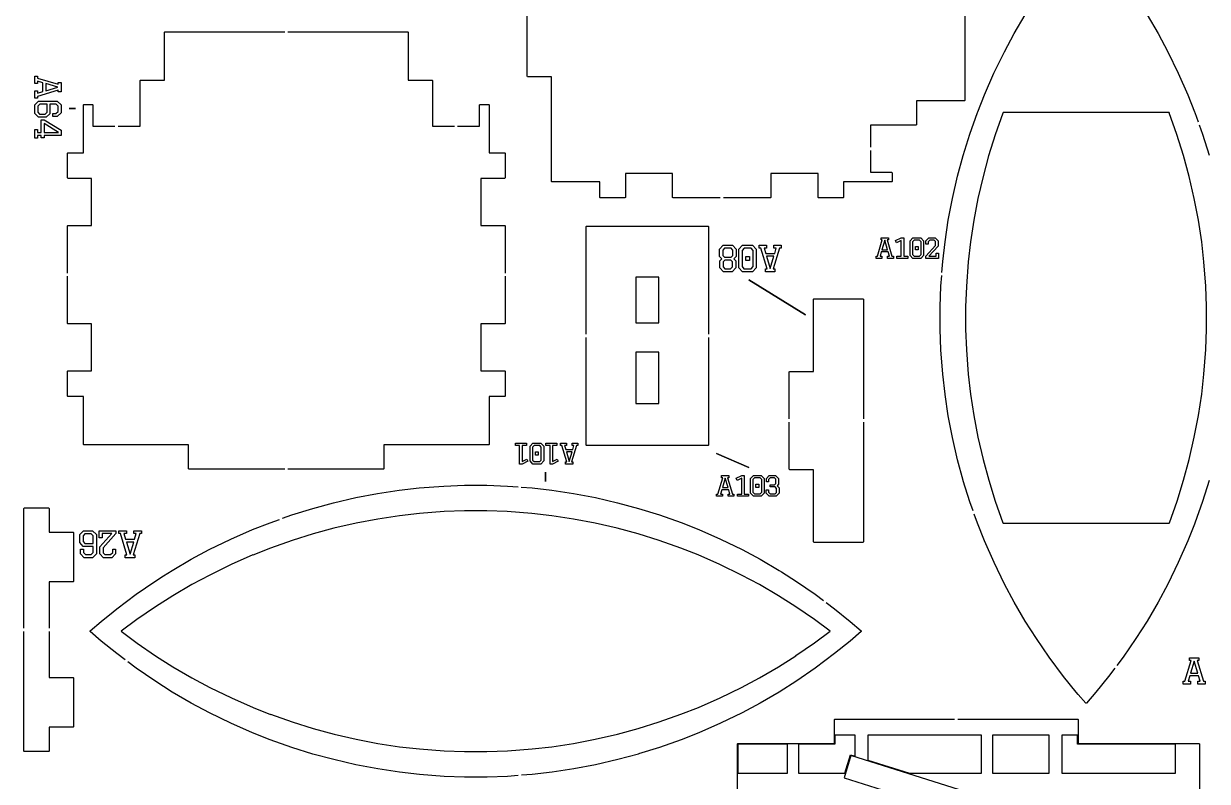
# Model space of a CAD drawing. Header units: metres. Extents: x 0 to 292, y 2 to 599.
# Drawn here: x 1 to 147.4, y 162.6 to 256.4 of the extents above; entities that cross this region are included whole.
import ezdxf

# ---------------------------------------------------------------- set-up
doc = ezdxf.new("R2010")
doc.units = ezdxf.units.M

msp = doc.modelspace()

# ---------------------------------------------------------------- linework, layer by layer
at = {"color": 0}
for p, q in [((63.28, 249.91), (63.28, 261.74)), ((117.44, 261.74), (117.44, 246.91)), ((123.53, 255.19), (124.91, 257.54)), ((139.97, 257.54), (141.35, 255.19)), ((18.41, 255.38), (18.46, 255.43)), ((18.41, 249.43), (18.41, 255.38)), ((18.46, 255.43), (33.29, 255.43)), ((33.69, 255.43), (48.52, 255.43)), ((48.52, 255.43), (48.57, 255.38)), ((48.57, 255.38), (48.57, 249.43)), ((122.34, 252.94), (123.53, 255.19)), ((141.35, 255.19), (142.54, 252.95)), ((121.04, 250.28), (122.34, 252.94)), ((142.54, 252.95), (143.83, 250.29)), ((15.41, 249.38), (15.46, 249.43)), ((15.41, 243.75), (15.41, 249.38)), ((15.46, 249.43), (18.41, 249.43)), ((48.57, 249.43), (51.52, 249.43)), ((51.52, 249.43), (51.57, 249.38)), ((51.57, 249.38), (51.57, 243.75)), ((63.33, 249.86), (63.28, 249.91)), ((66.28, 249.86), (63.33, 249.86)), ((66.28, 236.9), (66.28, 249.86)), ((119.85, 247.6), (121.04, 250.28)), ((143.83, 250.29), (145.02, 247.6)), ((119.03, 245.52), (119.85, 247.6)), ((145.02, 247.6), (145.84, 245.52)), ((8.4, 246.38), (8.45, 246.43)), ((8.4, 240.43), (8.4, 246.38)), ((8.45, 246.43), (9.52, 246.43)), ((9.52, 246.43), (9.57, 246.38)), ((9.57, 246.38), (9.57, 243.75)), ((57.41, 246.38), (57.46, 246.43)), ((57.41, 243.75), (57.41, 246.38)), ((57.46, 246.43), (58.53, 246.43)), ((58.53, 246.43), (58.58, 246.38)), ((58.58, 246.38), (58.58, 240.43)), ((117.39, 246.86), (111.44, 246.86)), ((111.44, 246.86), (111.44, 243.91)), ((117.44, 246.91), (117.39, 246.86)), ((118.04, 242.73), (118.99, 245.42)), ((118.99, 245.42), (119.03, 245.52)), ((122.14, 245.36), (121.19, 242.68)), ((122.16, 245.41), (122.14, 245.36)), ((142.72, 245.41), (122.16, 245.41)), ((142.74, 245.37), (142.72, 245.41)), ((143.68, 242.69), (142.73, 245.37)), ((142.73, 245.37), (142.74, 245.37)), ((145.84, 245.52), (145.88, 245.42)), ((145.88, 245.42), (146.29, 244.27)), ((9.57, 243.75), (12.29, 243.75)), ((12.69, 243.75), (15.41, 243.75)), ((51.57, 243.75), (54.29, 243.75)), ((54.69, 243.75), (57.41, 243.75)), ((111.39, 243.86), (105.76, 243.86)), ((105.76, 243.86), (105.76, 241.14)), ((111.44, 243.91), (111.39, 243.86)), ((146.42, 243.89), (146.83, 242.74)), ((117.23, 240.12), (118.04, 242.73)), ((121.19, 242.68), (120.38, 240.08)), ((144.49, 240.09), (143.68, 242.69)), ((146.83, 242.74), (147.64, 240.14)), ((6.41, 240.38), (6.46, 240.43)), ((6.41, 237.32), (6.41, 240.38)), ((6.46, 240.43), (8.4, 240.43)), ((58.58, 240.43), (60.52, 240.43)), ((60.52, 240.43), (60.57, 240.38)), ((60.57, 240.38), (60.57, 237.32)), ((105.76, 240.74), (105.76, 238.02)), ((116.54, 237.55), (117.23, 240.12)), ((120.38, 240.08), (119.69, 237.52)), ((145.18, 237.52), (144.49, 240.09)), ((6.46, 237.27), (6.41, 237.32)), ((9.41, 237.27), (6.46, 237.27)), ((9.41, 231.43), (9.41, 237.27)), ((60.52, 237.27), (57.57, 237.27)), ((57.57, 237.27), (57.57, 231.43)), ((60.57, 237.32), (60.52, 237.27)), ((81.28, 237.86), (75.44, 237.86)), ((75.44, 237.86), (75.44, 234.91)), ((81.28, 234.91), (81.28, 237.86)), ((99.28, 237.86), (93.44, 237.86)), ((93.44, 237.86), (93.44, 234.91)), ((99.28, 234.91), (99.28, 237.86)), ((105.76, 238.02), (108.39, 238.02)), ((108.39, 238.02), (108.44, 237.97)), ((108.44, 237.97), (108.44, 236.9)), ((115.9, 234.8), (116.54, 237.55)), ((119.7, 237.52), (119.06, 234.77)), ((119.69, 237.52), (119.7, 237.52)), ((145.82, 234.78), (145.18, 237.52)), ((66.33, 236.85), (66.28, 236.9)), ((72.28, 236.85), (66.33, 236.85)), ((72.28, 234.91), (72.28, 236.85)), ((108.39, 236.85), (102.44, 236.85)), ((102.44, 236.85), (102.44, 234.91)), ((108.44, 236.9), (108.39, 236.85)), ((72.33, 234.86), (72.28, 234.91)), ((75.39, 234.86), (72.33, 234.86)), ((75.44, 234.91), (75.39, 234.86)), ((81.33, 234.86), (81.28, 234.91)), ((87.16, 234.86), (81.33, 234.86)), ((93.39, 234.86), (87.56, 234.86)), ((93.44, 234.91), (93.39, 234.86)), ((99.33, 234.86), (99.28, 234.91)), ((102.39, 234.86), (99.33, 234.86)), ((102.44, 234.91), (102.39, 234.86)), ((115.39, 232.11), (115.9, 234.8)), ((119.06, 234.77), (118.55, 232.08)), ((146.33, 232.09), (145.82, 234.78)), ((6.41, 231.38), (6.46, 231.43)), ((6.41, 225.55), (6.41, 231.38)), ((6.46, 231.43), (9.41, 231.43)), ((57.57, 231.43), (60.52, 231.43)), ((60.52, 231.43), (60.57, 231.38)), ((60.57, 231.38), (60.57, 225.55)), ((114.98, 229.43), (115.39, 232.11)), ((118.55, 232.08), (118.14, 229.41)), ((146.74, 229.42), (146.33, 232.09)), ((70.57, 231.3), (70.62, 231.35)), ((70.57, 217.97), (70.57, 231.3)), ((70.62, 231.35), (85.68, 231.35)), ((85.68, 231.35), (85.73, 231.3)), ((85.73, 231.3), (85.73, 217.97)), ((114.7, 226.96), (114.98, 229.43)), ((118.14, 229.41), (117.86, 226.94)), ((147.02, 226.95), (146.74, 229.42)), ((114.6, 225.63), (114.7, 226.96)), ((117.86, 226.94), (117.63, 223.9)), ((147.25, 223.92), (147.02, 226.95)), ((6.41, 219.32), (6.41, 225.15)), ((60.57, 225.15), (60.57, 219.32)), ((76.73, 225.05), (76.73, 219.38)), ((79.57, 225.05), (76.73, 225.05)), ((79.57, 219.38), (79.57, 225.05)), ((114.47, 223.91), (114.57, 225.24)), ((114.37, 221.38), (114.47, 223.91)), ((117.63, 223.9), (117.53, 221.37)), ((147.35, 221.39), (147.25, 223.92)), ((98.72, 222.31), (98.77, 222.36)), ((98.72, 213.36), (98.72, 222.31)), ((98.77, 222.36), (104.83, 222.36)), ((104.83, 222.36), (104.88, 222.31)), ((104.88, 222.31), (104.88, 207.48)), ((114.37, 218.59), (114.37, 221.38)), ((117.53, 221.37), (117.53, 218.59)), ((147.35, 218.61), (147.35, 221.39)), ((6.46, 219.27), (6.41, 219.32)), ((9.41, 219.27), (6.46, 219.27)), ((9.41, 213.43), (9.41, 219.27)), ((60.52, 219.27), (57.57, 219.27)), ((57.57, 219.27), (57.57, 213.43)), ((60.57, 219.32), (60.52, 219.27)), ((76.73, 219.38), (79.57, 219.38)), ((114.47, 216.06), (114.37, 218.59)), ((117.53, 218.59), (117.63, 216.06)), ((147.25, 216.08), (147.35, 218.61)), ((70.57, 204.24), (70.57, 217.57)), ((85.73, 217.57), (85.73, 204.24)), ((76.73, 215.75), (76.73, 209.38)), ((79.57, 215.75), (76.73, 215.75)), ((79.57, 209.38), (79.57, 215.75)), ((114.7, 213.01), (114.47, 216.06)), ((117.63, 216.06), (117.86, 213.03)), ((147.02, 213.04), (147.25, 216.08)), ((6.41, 213.38), (6.46, 213.43)), ((6.41, 210.32), (6.41, 213.38)), ((6.46, 213.43), (9.41, 213.43)), ((57.57, 213.43), (60.52, 213.43)), ((60.52, 213.43), (60.57, 213.38)), ((60.57, 213.38), (60.57, 210.32)), ((95.72, 213.31), (95.77, 213.36)), ((95.72, 207.48), (95.72, 213.31)), ((95.77, 213.36), (98.72, 213.36)), ((114.98, 210.54), (114.7, 213.01)), ((117.86, 213.03), (118.14, 210.56)), ((146.74, 210.57), (147.02, 213.04)), ((6.46, 210.27), (6.41, 210.32)), ((8.4, 210.27), (6.46, 210.27)), ((8.4, 204.32), (8.4, 210.27)), ((60.52, 210.27), (58.58, 210.27)), ((58.58, 210.27), (58.58, 204.32)), ((60.57, 210.32), (60.52, 210.27)), ((114.98, 210.53), (114.98, 210.54)), ((115.39, 207.86), (114.98, 210.53)), ((118.14, 210.56), (118.55, 207.89)), ((146.33, 207.9), (146.74, 210.57)), ((76.73, 209.38), (79.57, 209.38)), ((95.72, 201.25), (95.72, 207.08)), ((104.88, 207.08), (104.88, 192.25)), ((115.9, 205.17), (115.39, 207.86)), ((118.55, 207.89), (119.06, 205.21)), ((145.82, 205.21), (146.33, 207.9)), ((116.54, 202.42), (115.9, 205.17)), ((119.06, 205.21), (119.7, 202.46)), ((145.18, 202.46), (145.82, 205.21)), ((8.45, 204.27), (8.4, 204.32)), ((21.41, 204.27), (8.45, 204.27)), ((21.41, 201.32), (21.41, 204.27)), ((58.53, 204.27), (45.57, 204.27)), ((45.57, 204.27), (45.57, 201.32)), ((58.58, 204.32), (58.53, 204.27)), ((70.62, 204.19), (70.57, 204.24)), ((85.68, 204.19), (70.62, 204.19)), ((85.73, 204.24), (85.68, 204.19)), ((117.23, 199.85), (116.54, 202.42)), ((119.7, 202.46), (120.39, 199.89)), ((144.5, 199.9), (145.19, 202.46)), ((145.19, 202.46), (145.18, 202.46)), ((21.46, 201.27), (21.41, 201.32)), ((33.29, 201.27), (21.46, 201.27)), ((45.52, 201.27), (33.69, 201.27)), ((45.57, 201.32), (45.52, 201.27)), ((95.77, 201.2), (95.72, 201.25)), ((98.72, 201.2), (95.77, 201.2)), ((98.72, 192.25), (98.72, 201.2)), ((49.94, 198.94), (52.99, 199.17)), ((52.99, 199.17), (55.52, 199.27)), ((55.52, 199.27), (58.31, 199.27)), ((58.31, 199.27), (60.84, 199.17)), ((60.84, 199.17), (62.17, 199.07)), ((117.24, 199.84), (117.23, 199.85)), ((118.05, 197.24), (117.24, 199.84)), ((120.39, 199.89), (121.2, 197.29)), ((143.69, 197.3), (144.5, 199.9)), ((147.65, 199.86), (146.84, 197.25)), ((39.35, 197.1), (42.1, 197.74)), ((42.1, 197.74), (44.79, 198.25)), ((44.79, 198.25), (47.46, 198.66)), ((47.46, 198.66), (47.47, 198.66)), ((47.47, 198.66), (49.94, 198.94)), ((62.56, 199.04), (63.89, 198.94)), ((63.89, 198.94), (66.36, 198.66)), ((66.36, 198.66), (69.04, 198.25)), ((69.04, 198.25), (71.73, 197.74)), ((71.73, 197.74), (74.48, 197.1)), ((1, 196.41), (1.05, 196.46)), ((1, 181.58), (1, 196.41)), ((1.05, 196.46), (4.11, 196.46)), ((4.11, 196.46), (4.16, 196.41)), ((4.16, 196.41), (4.16, 193.46)), ((34.17, 195.59), (36.77, 196.4)), ((36.77, 196.4), (36.78, 196.41)), ((36.78, 196.41), (39.35, 197.1)), ((74.48, 197.1), (77.05, 196.41)), ((77.05, 196.41), (79.66, 195.6)), ((118.46, 196.09), (118.05, 197.24)), ((121.2, 197.29), (122.15, 194.61)), ((142.74, 194.62), (143.69, 197.3)), ((146.84, 197.25), (145.89, 194.56)), ((31.49, 194.64), (32.64, 195.05)), ((33.02, 195.18), (34.17, 195.59)), ((44.82, 195.09), (42.13, 194.58)), ((47.49, 195.5), (44.82, 195.09)), ((49.96, 195.78), (47.49, 195.5)), ((53, 196.01), (49.96, 195.78)), ((55.53, 196.11), (53, 196.01)), ((58.31, 196.11), (55.53, 196.11)), ((60.83, 196.01), (58.31, 196.11)), ((63.88, 195.78), (60.83, 196.01)), ((66.35, 195.5), (63.88, 195.78)), ((69.02, 195.09), (66.35, 195.5)), ((71.69, 194.58), (69.02, 195.09)), ((79.66, 195.6), (82.35, 194.65)), ((119, 194.56), (118.59, 195.71)), ((4.16, 193.46), (7.11, 193.46)), ((7.11, 193.46), (7.16, 193.41)), ((7.16, 193.41), (7.16, 187.35)), ((26.62, 192.59), (29.31, 193.78)), ((29.31, 193.78), (31.49, 194.64)), ((39.39, 193.94), (36.82, 193.25)), ((42.13, 194.58), (39.39, 193.94)), ((74.44, 193.94), (71.69, 194.58)), ((77.01, 193.25), (74.44, 193.94)), ((82.35, 194.65), (84.53, 193.79)), ((84.53, 193.79), (87.21, 192.6)), ((119.86, 192.38), (119, 194.56)), ((122.15, 194.61), (122.14, 194.61)), ((122.14, 194.61), (122.16, 194.57)), ((122.16, 194.57), (142.72, 194.57)), ((142.72, 194.57), (142.74, 194.62)), ((145.85, 194.46), (145.03, 192.38)), ((145.89, 194.56), (145.85, 194.46)), ((23.96, 191.3), (26.62, 192.59)), ((34.22, 192.44), (31.54, 191.49)), ((36.82, 193.25), (34.22, 192.44)), ((79.61, 192.44), (77.01, 193.25)), ((82.29, 191.49), (79.61, 192.44)), ((87.21, 192.6), (89.87, 191.3)), ((98.77, 192.2), (98.72, 192.25)), ((104.83, 192.2), (98.77, 192.2)), ((104.88, 192.25), (104.83, 192.2)), ((121.05, 189.69), (119.86, 192.38)), ((145.03, 192.38), (143.84, 189.7)), ((21.72, 190.11), (23.96, 191.3)), ((29.36, 190.64), (26.69, 189.45)), ((31.54, 191.49), (29.36, 190.63)), ((29.36, 190.63), (29.36, 190.64)), ((84.46, 190.64), (82.29, 191.5)), ((82.29, 191.5), (82.29, 191.49)), ((87.14, 189.45), (84.46, 190.64)), ((89.87, 191.3), (92.12, 190.11)), ((19.37, 188.73), (21.72, 190.11)), ((26.69, 189.45), (24.03, 188.16)), ((89.8, 188.16), (87.14, 189.45)), ((92.12, 190.11), (94.47, 188.73)), ((122.34, 187.03), (121.05, 189.69)), ((143.84, 189.7), (142.54, 187.04)), ((17.21, 187.36), (18.3, 188.04)), ((18.3, 188.04), (19.37, 188.73)), ((22.91, 187.56), (21.79, 186.97)), ((24.03, 188.16), (22.91, 187.56)), ((90.92, 187.57), (89.8, 188.16)), ((92.04, 186.97), (90.92, 187.57)), ((94.47, 188.73), (94.74, 188.56)), ((94.74, 188.56), (96.62, 187.36)), ((7.11, 187.3), (4.16, 187.3)), ((4.16, 187.3), (4.16, 181.58)), ((7.16, 187.35), (7.11, 187.3)), ((14.92, 185.78), (17.21, 187.35)), ((17.21, 187.35), (17.21, 187.36)), ((21.79, 186.97), (19.45, 185.59)), ((94.38, 185.6), (92.04, 186.97)), ((96.62, 187.36), (98.91, 185.79)), ((123.53, 184.79), (122.34, 187.03)), ((142.54, 187.04), (141.35, 184.79)), ((12.52, 183.98), (14.92, 185.78)), ((19.45, 185.59), (17.3, 184.22)), ((96.53, 184.23), (94.38, 185.6)), ((98.91, 185.79), (98.92, 185.79)), ((98.92, 185.79), (99.96, 185.01)), ((100.28, 184.76), (101.32, 183.98)), ((124.91, 182.44), (123.53, 184.79)), ((141.35, 184.79), (139.97, 182.44)), ((10.59, 182.42), (12.07, 183.62)), ((12.07, 183.62), (12.52, 183.98)), ((17.3, 184.22), (15.01, 182.65)), ((98.82, 182.66), (96.53, 184.23)), ((101.32, 183.98), (103.25, 182.42)), ((9.23, 181.24), (10.59, 182.42)), ((15.01, 182.65), (13.07, 181.2)), ((100.76, 181.2), (98.82, 182.66)), ((103.25, 182.42), (104.61, 181.24)), ((126.28, 180.28), (124.91, 182.44)), ((139.97, 182.44), (138.6, 180.29)), ((1, 166.35), (1, 181.18)), ((4.16, 181.18), (4.16, 175.46)), ((9.23, 181.16), (9.23, 181.24)), ((10.59, 179.98), (9.23, 181.16)), ((13.07, 181.2), (15.02, 179.74)), ((98.82, 179.75), (100.76, 181.2)), ((104.61, 181.16), (103.25, 179.98)), ((104.61, 181.24), (104.61, 181.16)), ((126.29, 180.28), (126.28, 180.28)), ((127.86, 177.99), (126.29, 180.28)), ((138.6, 180.29), (137.03, 178)), ((12.52, 178.42), (10.59, 179.98)), ((15.02, 179.74), (17.31, 178.17)), ((96.53, 178.18), (98.82, 179.75)), ((103.25, 179.98), (101.32, 178.42)), ((13.56, 177.64), (12.52, 178.42)), ((14.92, 176.61), (13.88, 177.39)), ((17.31, 178.17), (19.46, 176.8)), ((94.4, 176.81), (96.54, 178.17)), ((96.54, 178.17), (96.53, 178.18)), ((101.32, 178.42), (98.92, 176.62)), ((129.66, 175.59), (127.86, 177.99)), ((137.03, 177.99), (136.25, 176.95)), ((137.03, 178), (137.03, 177.99)), ((14.93, 176.61), (14.92, 176.61)), ((17.22, 175.04), (14.93, 176.61)), ((19.46, 176.8), (21.8, 175.43)), ((92.05, 175.43), (94.4, 176.81)), ((98.92, 176.62), (96.63, 175.05)), ((136, 176.63), (135.22, 175.59)), ((4.16, 175.46), (7.11, 175.46)), ((7.11, 175.46), (7.16, 175.41)), ((7.16, 175.41), (7.16, 169.35)), ((19.37, 173.67), (17.22, 175.04)), ((21.8, 175.43), (24.04, 174.24)), ((89.81, 174.24), (92.05, 175.43)), ((96.63, 175.04), (94.47, 173.67)), ((96.63, 175.05), (96.63, 175.04)), ((131.22, 173.66), (129.66, 175.59)), ((135.22, 175.59), (133.66, 173.66)), ((21.72, 172.29), (19.37, 173.67)), ((24.04, 174.24), (26.7, 172.95)), ((26.7, 172.95), (29.38, 171.76)), ((84.48, 171.77), (87.16, 172.96)), ((87.16, 172.96), (89.81, 174.24)), ((94.47, 173.67), (92.12, 172.29)), ((131.46, 173.38), (131.22, 173.66)), ((132.4, 172.3), (131.46, 173.38)), ((133.66, 173.66), (132.48, 172.3)), ((23.97, 171.1), (21.72, 172.29)), ((29.38, 171.76), (31.55, 170.9)), ((82.3, 170.91), (84.48, 171.77)), ((92.12, 172.29), (89.88, 171.1)), ((132.48, 172.3), (132.4, 172.3)), ((26.63, 169.8), (23.97, 171.1)), ((31.55, 170.9), (31.55, 170.91)), ((31.55, 170.91), (34.23, 169.96)), ((34.23, 169.96), (36.83, 169.15)), ((77.02, 169.15), (79.62, 169.96)), ((79.62, 169.96), (82.3, 170.91)), ((89.88, 171.1), (87.22, 169.81)), ((101.29, 170.25), (101.34, 170.3)), ((101.29, 167.3), (101.29, 170.25)), ((101.34, 170.3), (116.17, 170.3)), ((116.57, 170.3), (131.4, 170.3)), ((131.4, 170.3), (131.45, 170.25)), ((131.45, 170.25), (131.45, 167.3)), ((7.11, 169.3), (4.16, 169.3)), ((4.16, 169.3), (4.16, 166.35)), ((7.16, 169.35), (7.11, 169.3)), ((29.31, 168.61), (26.63, 169.8)), ((31.49, 167.75), (29.31, 168.61)), ((36.83, 169.15), (39.4, 168.46)), ((39.4, 168.46), (42.15, 167.82)), ((71.71, 167.82), (74.46, 168.46)), ((74.46, 168.46), (77.02, 169.15)), ((84.53, 168.62), (82.35, 167.76)), ((87.22, 169.81), (84.53, 168.62)), ((34.18, 166.8), (31.49, 167.75)), ((42.15, 167.82), (44.82, 167.31)), ((44.82, 167.31), (47.49, 166.9)), ((66.35, 166.9), (69.02, 167.31)), ((69.02, 167.31), (71.71, 167.82)), ((82.35, 167.76), (79.67, 166.81)), ((89.29, 167.25), (89.34, 167.3)), ((89.29, 158.19), (89.29, 167.25)), ((89.34, 167.3), (101.29, 167.3)), ((131.45, 167.3), (146.4, 167.3)), ((146.4, 167.3), (146.45, 167.25)), ((146.45, 167.25), (146.45, 153.91)), ((1.05, 166.3), (1, 166.35)), ((4.11, 166.3), (1.05, 166.3)), ((4.16, 166.35), (4.11, 166.3)), ((36.79, 165.99), (34.18, 166.8)), ((39.36, 165.3), (36.79, 165.99)), ((47.49, 166.9), (49.96, 166.62)), ((49.96, 166.62), (53.01, 166.39)), ((53.01, 166.39), (55.53, 166.29)), ((55.53, 166.29), (58.31, 166.29)), ((58.31, 166.29), (60.84, 166.39)), ((60.84, 166.39), (63.89, 166.62)), ((63.89, 166.62), (66.35, 166.9)), ((77.06, 165.99), (74.49, 165.3)), ((77.07, 166), (77.06, 165.99)), ((79.67, 166.81), (77.07, 166)), ((103.35, 165.8), (102.49, 163.06)), ((133.25, 156.38), (103.35, 165.8)), ((42.11, 164.66), (39.36, 165.3)), ((44.8, 164.15), (42.11, 164.66)), ((47.48, 163.74), (44.8, 164.15)), ((69.05, 164.15), (66.38, 163.74)), ((71.74, 164.66), (69.05, 164.15)), ((74.49, 165.3), (71.74, 164.66)), ((49.95, 163.46), (47.48, 163.74)), ((53, 163.23), (49.95, 163.46)), ((55.53, 163.13), (53, 163.23)), ((58.32, 163.13), (55.53, 163.13)), ((60.85, 163.23), (58.32, 163.13)), ((62.18, 163.33), (60.85, 163.23)), ((63.9, 163.46), (62.57, 163.36)), ((66.37, 163.74), (63.9, 163.46)), ((66.38, 163.74), (66.37, 163.74)), ((102.49, 163.06), (132.39, 153.64))]:
    msp.add_line(p, q, dxfattribs=at)
at = {"color": 1}
for p, q in [((2.37, 249), (2.37, 249.92)), ((2.37, 249.92), (2.72, 249.92)), ((2.72, 249), (2.37, 249)), ((2.72, 249.92), (2.72, 249.7)), ((2.72, 249.7), (5.28, 248.94)), ((3.39, 249.1), (2.72, 249.3)), ((2.72, 249.3), (2.72, 249)), ((3.39, 248.01), (3.39, 249.1)), ((3.73, 249), (3.73, 248.11)), ((5.22, 248.56), (3.73, 249)), ((5.28, 248.94), (5.28, 249.14)), ((5.28, 249.14), (5.63, 249.14)), ((5.63, 249.14), (5.63, 247.98)), ((2.37, 247.19), (2.37, 248.11)), ((2.37, 248.11), (2.72, 248.11)), ((5.28, 248.18), (2.72, 247.41)), ((2.72, 248.11), (2.72, 247.81)), ((2.72, 247.81), (3.39, 248.01)), ((3.73, 248.11), (5.22, 248.56)), ((5.28, 247.98), (5.28, 248.18)), ((5.63, 247.98), (5.28, 247.98)), ((2.72, 247.19), (2.37, 247.19)), ((2.37, 246.39), (2.85, 246.84)), ((2.37, 245.3), (2.37, 246.39)), ((2.72, 247.41), (2.72, 247.19)), ((3, 246.47), (2.74, 246.22)), ((2.74, 246.22), (2.74, 245.47)), ((2.85, 246.84), (5.15, 246.84)), ((3.9, 246.47), (3, 246.47)), ((3.9, 245.48), (3.9, 246.47)), ((5, 246.47), (4.25, 246.47)), ((4.25, 246.47), (4.25, 245.28)), ((5.26, 246.22), (5, 246.47)), ((5.15, 246.84), (5.63, 246.39)), ((5.26, 245.55), (5.26, 246.22)), ((5.63, 246.39), (5.63, 245.38)), ((2.85, 244.84), (2.37, 245.3)), ((2.74, 245.47), (2.97, 245.24)), ((3.79, 244.84), (2.85, 244.84)), ((2.97, 245.24), (3.67, 245.24)), ((3.67, 245.24), (3.9, 245.48)), ((4.25, 245.28), (3.79, 244.84)), ((4.6, 244.93), (4.6, 245.29)), ((4.6, 245.29), (4.99, 245.29)), ((5.15, 244.93), (4.6, 244.93)), ((4.99, 245.29), (5.26, 245.55)), ((5.63, 245.38), (5.15, 244.93)), ((7.4, 245.92), (6.63, 245.92)), ((6.63, 245.92), (7.4, 245.92)), ((2.37, 242.27), (2.37, 243.32)), ((2.37, 243.32), (2.72, 243.32)), ((2.72, 243.32), (2.72, 242.97)), ((3.18, 242.97), (3.18, 244.5)), ((3.18, 244.5), (3.53, 244.5)), ((3.53, 244.5), (5.63, 243.23)), ((3.53, 244.06), (3.53, 242.97)), ((5.32, 242.97), (3.53, 244.06)), ((5.63, 243.23), (5.63, 242.57)), ((2.72, 242.27), (2.37, 242.27)), ((2.72, 242.97), (3.18, 242.97)), ((3.18, 242.57), (2.72, 242.57)), ((2.72, 242.57), (2.72, 242.27)), ((3.18, 242.3), (3.18, 242.57)), ((3.53, 242.3), (3.18, 242.3)), ((3.53, 242.97), (5.32, 242.97)), ((3.53, 242.57), (3.53, 242.3)), ((5.63, 242.57), (3.53, 242.57)), ((107.07, 229.65), (107.07, 229.92)), ((107.07, 229.92), (107.98, 229.92)), ((107.98, 229.92), (107.98, 229.65)), ((108.87, 229.58), (109.56, 229.92)), ((109.56, 229.92), (109.87, 229.92)), ((109.87, 229.92), (109.87, 227.63)), ((110.66, 229.55), (111.01, 229.92)), ((111.01, 229.92), (111.98, 229.92)), ((111.98, 229.92), (112.33, 229.55)), ((112.62, 229.55), (112.98, 229.92)), ((112.98, 229.92), (113.77, 229.92)), ((113.77, 229.92), (114.13, 229.55)), ((87.08, 228.51), (87.54, 228.99)), ((87.08, 227.6), (87.08, 228.51)), ((87.71, 228.62), (87.48, 228.38)), ((87.54, 228.99), (88.68, 228.99)), ((88.51, 228.62), (87.71, 228.62)), ((88.74, 228.38), (88.51, 228.62)), ((88.68, 228.99), (89.14, 228.51)), ((89.14, 228.51), (89.14, 227.6)), ((89.49, 228.51), (89.94, 228.99)), ((89.49, 226.19), (89.49, 228.51)), ((90.12, 228.62), (89.87, 228.36)), ((89.94, 228.99), (91.18, 228.99)), ((91.01, 228.62), (90.12, 228.62)), ((91.25, 228.36), (91.01, 228.62)), ((91.18, 228.99), (91.63, 228.51)), ((91.63, 228.51), (91.63, 226.19)), ((91.98, 228.64), (91.98, 228.99)), ((91.98, 228.99), (92.91, 228.99)), ((92.2, 228.64), (91.98, 228.64)), ((92.97, 226.06), (92.2, 228.64)), ((92.91, 228.64), (92.61, 228.64)), ((92.61, 228.64), (92.81, 227.97)), ((92.91, 228.99), (92.91, 228.64)), ((94.51, 228.64), (93.74, 226.06)), ((93.8, 228.64), (93.8, 228.99)), ((93.8, 228.99), (94.73, 228.99)), ((94.11, 228.64), (93.8, 228.64)), ((93.91, 227.97), (94.11, 228.64)), ((94.73, 228.64), (94.51, 228.64)), ((94.73, 228.99), (94.73, 228.64)), ((106.62, 227.63), (107.22, 229.65)), ((107.22, 229.65), (107.07, 229.65)), ((107.52, 229.6), (107.17, 228.43)), ((107.87, 228.43), (107.52, 229.6)), ((107.98, 229.65), (107.82, 229.65)), ((107.82, 229.65), (108.42, 227.63)), ((109, 229.31), (108.87, 229.58)), ((109.56, 229.59), (109, 229.31)), ((109.56, 227.63), (109.56, 229.59)), ((110.66, 227.73), (110.66, 229.55)), ((111.15, 229.63), (110.95, 229.43)), ((110.95, 229.43), (110.95, 227.85)), ((111.84, 229.63), (111.15, 229.63)), ((111.32, 228.43), (111.32, 228.85)), ((111.32, 228.85), (111.66, 228.85)), ((111.66, 228.85), (111.66, 228.43)), ((112.03, 229.43), (111.84, 229.63)), ((112.03, 227.85), (112.03, 229.43)), ((112.33, 229.55), (112.33, 227.73)), ((112.6, 227.63), (113.81, 228.97)), ((112.62, 229.12), (112.62, 229.55)), ((112.91, 229.12), (112.62, 229.12)), ((113.11, 229.63), (112.91, 229.42)), ((112.91, 229.42), (112.91, 229.12)), ((114.13, 228.88), (112.99, 227.63)), ((113.63, 229.63), (113.11, 229.63)), ((113.81, 229.45), (113.63, 229.63)), ((113.81, 228.97), (113.81, 229.45)), ((113.89, 228.64), (113.89, 228.64)), ((113.89, 228.64), (113.89, 228.64)), ((114.13, 229.55), (114.13, 228.88)), ((87.36, 227.31), (87.08, 227.6)), ((87.12, 227.05), (87.36, 227.31)), ((87.12, 226.19), (87.12, 227.05)), ((87.48, 228.38), (87.48, 227.73)), ((87.48, 227.73), (87.69, 227.52)), ((87.74, 227.14), (87.52, 226.92)), ((87.69, 227.52), (88.53, 227.52)), ((88.48, 227.14), (87.74, 227.14)), ((88.69, 226.92), (88.48, 227.14)), ((88.53, 227.52), (88.74, 227.73)), ((88.74, 227.73), (88.74, 228.38)), ((89.14, 227.6), (88.85, 227.3)), ((88.85, 227.3), (89.09, 227.05)), ((89.09, 227.05), (89.09, 226.19)), ((89.87, 228.36), (89.87, 226.34)), ((90.34, 227.61), (90.78, 227.61)), ((90.34, 227.09), (90.34, 227.61)), ((90.78, 227.09), (90.34, 227.09)), ((90.78, 227.61), (90.78, 227.09)), ((91.25, 226.34), (91.25, 228.36)), ((92.81, 227.97), (93.91, 227.97)), ((93.8, 227.62), (92.91, 227.62)), ((92.91, 227.62), (93.36, 226.12)), ((93.36, 226.12), (93.8, 227.62)), ((106.45, 227.36), (106.45, 227.63)), ((106.45, 227.63), (106.62, 227.63)), ((107.17, 227.36), (106.45, 227.36)), ((107.09, 228.16), (106.94, 227.63)), ((106.94, 227.63), (107.17, 227.63)), ((107.95, 228.16), (107.09, 228.16)), ((107.17, 228.43), (107.87, 228.43)), ((107.17, 227.63), (107.17, 227.36)), ((107.87, 227.36), (107.87, 227.63)), ((107.87, 227.63), (108.11, 227.63)), ((108.59, 227.36), (107.87, 227.36)), ((108.11, 227.63), (107.95, 228.16)), ((108.42, 227.63), (108.59, 227.63)), ((108.59, 227.63), (108.59, 227.36)), ((109.04, 227.36), (109.04, 227.63)), ((109.04, 227.63), (109.56, 227.63)), ((110.38, 227.36), (109.04, 227.36)), ((109.87, 227.63), (110.38, 227.63)), ((110.38, 227.63), (110.38, 227.36)), ((111.01, 227.36), (110.66, 227.73)), ((110.95, 227.85), (111.15, 227.65)), ((111.98, 227.36), (111.01, 227.36)), ((111.15, 227.65), (111.84, 227.65)), ((111.66, 228.43), (111.32, 228.43)), ((111.84, 227.65), (112.03, 227.85)), ((112.33, 227.73), (111.98, 227.36)), ((112.6, 227.36), (112.6, 227.63)), ((114.18, 227.36), (112.6, 227.36)), ((112.99, 227.63), (113.9, 227.63)), ((113.9, 227.63), (113.9, 228.03)), ((113.9, 228.03), (114.18, 228.03)), ((114.18, 228.03), (114.18, 227.36)), ((87.58, 225.71), (87.12, 226.19)), ((87.52, 226.92), (87.52, 226.32)), ((87.52, 226.32), (87.75, 226.08)), ((88.64, 225.71), (87.58, 225.71)), ((87.75, 226.08), (88.46, 226.08)), ((88.46, 226.08), (88.69, 226.32)), ((89.09, 226.19), (88.64, 225.71)), ((88.69, 226.32), (88.69, 226.92)), ((89.94, 225.71), (89.49, 226.19)), ((89.87, 226.34), (90.11, 226.08)), ((91.18, 225.71), (89.94, 225.71)), ((90.11, 226.08), (91, 226.08)), ((91, 226.08), (91.25, 226.34)), ((91.63, 226.19), (91.18, 225.71)), ((92.77, 226.06), (92.97, 226.06)), ((92.77, 225.71), (92.77, 226.06)), ((93.94, 225.71), (92.77, 225.71)), ((93.74, 226.06), (93.94, 226.06)), ((93.94, 226.06), (93.94, 225.71)), ((97.72, 220.36), (90.73, 224.71)), ((90.73, 224.71), (97.72, 220.36)), ((61.85, 204.21), (61.85, 204.48)), ((61.85, 204.48), (63.19, 204.48)), ((62.36, 204.21), (61.85, 204.21)), ((62.36, 201.9), (62.36, 204.21)), ((63.19, 204.21), (62.68, 204.21)), ((62.68, 204.21), (62.68, 202.23)), ((63.19, 204.48), (63.19, 204.21)), ((63.65, 204.1), (64.01, 204.48)), ((63.65, 202.28), (63.65, 204.1)), ((64.14, 204.18), (63.95, 203.98)), ((63.95, 203.98), (63.95, 202.4)), ((64.01, 204.48), (64.98, 204.48)), ((64.84, 204.18), (64.14, 204.18)), ((65.03, 203.98), (64.84, 204.18)), ((64.98, 204.48), (65.33, 204.1)), ((65.03, 202.4), (65.03, 203.98)), ((65.33, 204.1), (65.33, 202.28)), ((65.61, 204.21), (65.61, 204.48)), ((65.61, 204.48), (66.96, 204.48)), ((66.13, 204.21), (65.61, 204.21)), ((66.13, 201.9), (66.13, 204.21)), ((66.96, 204.21), (66.44, 204.21)), ((66.44, 204.21), (66.44, 202.23)), ((66.96, 204.48), (66.96, 204.21)), ((67.41, 204.21), (67.41, 204.48)), ((67.41, 204.48), (68.14, 204.48)), ((67.58, 204.21), (67.41, 204.21)), ((68.19, 202.17), (67.58, 204.21)), ((68.14, 204.21), (67.9, 204.21)), ((67.9, 204.21), (68.06, 203.68)), ((68.06, 203.68), (68.92, 203.68)), ((68.14, 204.48), (68.14, 204.21)), ((69.4, 204.21), (68.79, 202.17)), ((68.84, 204.21), (68.84, 204.48)), ((68.84, 204.48), (69.57, 204.48)), ((69.08, 204.21), (68.84, 204.21)), ((68.92, 203.68), (69.08, 204.21)), ((69.57, 204.21), (69.4, 204.21)), ((69.57, 204.48), (69.57, 204.21)), ((62.68, 202.23), (63.24, 202.51)), ((63.37, 202.24), (62.68, 201.9)), ((63.24, 202.51), (63.37, 202.24)), ((64.01, 201.9), (63.65, 202.28)), ((63.95, 202.4), (64.14, 202.2)), ((64.14, 202.2), (64.84, 202.2)), ((64.32, 203.4), (64.66, 203.4)), ((64.32, 202.98), (64.32, 203.4)), ((64.66, 202.98), (64.32, 202.98)), ((64.66, 203.4), (64.66, 202.98)), ((64.84, 202.2), (65.03, 202.4)), ((65.33, 202.28), (64.98, 201.9)), ((66.44, 202.23), (67, 202.51)), ((67.14, 202.24), (66.44, 201.9)), ((67, 202.51), (67.14, 202.24)), ((68.03, 202.17), (68.19, 202.17)), ((68.03, 201.9), (68.03, 202.17)), ((68.84, 203.4), (68.14, 203.4)), ((68.14, 203.4), (68.49, 202.23)), ((68.49, 202.23), (68.84, 203.4)), ((68.79, 202.17), (68.95, 202.17)), ((68.95, 202.17), (68.95, 201.9)), ((86.7, 203.22), (90.72, 201.48)), ((90.72, 201.48), (86.7, 203.22)), ((62.68, 201.9), (62.36, 201.9)), ((64.98, 201.9), (64.01, 201.9)), ((65.57, 199.75), (65.57, 200.9)), ((65.57, 200.9), (65.57, 199.75)), ((66.44, 201.9), (66.13, 201.9)), ((68.95, 201.9), (68.03, 201.9)), ((86.89, 198.19), (87.49, 200.21)), ((87.34, 200.21), (87.34, 200.48)), ((87.34, 200.48), (88.25, 200.48)), ((87.49, 200.21), (87.34, 200.21)), ((87.79, 200.16), (87.44, 198.99)), ((88.14, 198.99), (87.79, 200.16)), ((88.25, 200.21), (88.09, 200.21)), ((88.09, 200.21), (88.69, 198.19)), ((88.25, 200.48), (88.25, 200.21)), ((89.14, 200.14), (89.83, 200.48)), ((89.27, 199.87), (89.14, 200.14)), ((89.83, 200.15), (89.27, 199.87)), ((89.83, 200.48), (90.14, 200.48)), ((89.83, 198.19), (89.83, 200.15)), ((90.14, 200.48), (90.14, 198.19)), ((90.93, 200.11), (91.28, 200.48)), ((90.93, 198.29), (90.93, 200.11)), ((91.42, 200.19), (91.22, 199.99)), ((91.22, 199.99), (91.22, 198.41)), ((91.28, 200.48), (92.25, 200.48)), ((92.11, 200.19), (91.42, 200.19)), ((91.59, 198.99), (91.59, 199.41)), ((91.59, 199.41), (91.93, 199.41)), ((91.93, 199.41), (91.93, 198.99)), ((92.3, 199.99), (92.11, 200.19)), ((92.25, 200.48), (92.6, 200.11)), ((92.3, 198.41), (92.3, 199.99)), ((92.6, 200.11), (92.6, 198.29)), ((92.88, 200.11), (93.23, 200.48)), ((92.88, 199.68), (92.88, 200.11)), ((93.16, 199.68), (92.88, 199.68)), ((93.37, 200.19), (93.16, 199.98)), ((93.16, 199.98), (93.16, 199.68)), ((93.23, 200.48), (94.03, 200.48)), ((93.36, 199.06), (93.36, 199.33)), ((93.36, 199.33), (93.9, 199.33)), ((93.89, 200.19), (93.37, 200.19)), ((94.07, 200.01), (93.89, 200.19)), ((93.9, 199.33), (94.07, 199.5)), ((94.03, 200.48), (94.38, 200.11)), ((94.07, 199.5), (94.07, 200.01)), ((94.38, 199.4), (94.21, 199.22)), ((94.21, 199.22), (94.45, 198.97)), ((94.38, 200.11), (94.38, 199.4)), ((86.72, 197.92), (86.72, 198.19)), ((86.72, 198.19), (86.89, 198.19)), ((87.44, 197.92), (86.72, 197.92)), ((87.36, 198.72), (87.21, 198.19)), ((87.21, 198.19), (87.44, 198.19)), ((88.22, 198.72), (87.36, 198.72)), ((87.44, 198.99), (88.14, 198.99)), ((87.44, 198.19), (87.44, 197.92)), ((88.14, 197.92), (88.14, 198.19)), ((88.14, 198.19), (88.38, 198.19)), ((88.86, 197.92), (88.14, 197.92)), ((88.38, 198.19), (88.22, 198.72)), ((88.69, 198.19), (88.86, 198.19)), ((88.86, 198.19), (88.86, 197.92)), ((89.31, 197.92), (89.31, 198.19)), ((89.31, 198.19), (89.83, 198.19)), ((90.65, 197.92), (89.31, 197.92)), ((90.14, 198.19), (90.65, 198.19)), ((90.65, 198.19), (90.65, 197.92)), ((91.28, 197.92), (90.93, 198.29)), ((91.22, 198.41), (91.42, 198.21)), ((92.25, 197.92), (91.28, 197.92)), ((91.42, 198.21), (92.11, 198.21)), ((91.93, 198.99), (91.59, 198.99)), ((92.11, 198.21), (92.3, 198.41)), ((92.6, 198.29), (92.25, 197.92)), ((92.87, 198.29), (92.87, 198.72)), ((92.87, 198.72), (93.16, 198.72)), ((93.23, 197.92), (92.87, 198.29)), ((93.16, 198.72), (93.16, 198.42)), ((93.16, 198.42), (93.37, 198.21)), ((94.09, 197.92), (93.23, 197.92)), ((93.95, 199.06), (93.36, 199.06)), ((93.37, 198.21), (93.96, 198.21)), ((94.13, 198.87), (93.95, 199.06)), ((93.96, 198.21), (94.13, 198.39)), ((94.45, 198.29), (94.09, 197.92)), ((94.13, 198.39), (94.13, 198.87)), ((94.45, 198.97), (94.45, 198.29)), ((7.93, 193.16), (8.39, 193.65)), ((8.39, 193.65), (9.52, 193.65)), ((9.52, 193.65), (9.99, 193.16)), ((10.35, 192.77), (10.35, 193.65)), ((10.35, 193.65), (12.4, 193.65)), ((12.4, 193.65), (12.4, 193.29)), ((12.76, 193.29), (12.76, 193.65)), ((12.76, 193.65), (13.71, 193.65)), ((13.71, 193.65), (13.71, 193.29)), ((14.62, 193.29), (14.62, 193.65)), ((14.62, 193.65), (15.57, 193.65)), ((15.57, 193.65), (15.57, 193.29)), ((7.93, 192.18), (7.93, 193.16)), ((8.38, 191.71), (7.93, 192.18)), ((8.16, 191.97), (8.16, 191.97)), ((8.16, 191.97), (8.16, 191.97)), ((8.57, 193.26), (8.34, 193.03)), ((8.34, 193.03), (8.34, 192.31)), ((8.34, 192.31), (8.58, 192.07)), ((9.34, 193.26), (8.57, 193.26)), ((8.58, 192.07), (9.6, 192.07)), ((9.6, 193), (9.34, 193.26)), ((9.6, 192.07), (9.6, 193)), ((9.99, 193.16), (9.99, 190.78)), ((10.7, 192.77), (10.35, 192.77)), ((10.41, 191.66), (11.9, 193.29)), ((11.9, 193.29), (10.7, 193.29)), ((10.7, 193.29), (10.7, 192.77)), ((12.4, 193.29), (10.82, 191.53)), ((12.99, 193.29), (12.76, 193.29)), ((13.77, 190.65), (12.99, 193.29)), ((13.71, 193.29), (13.4, 193.29)), ((13.4, 193.29), (13.6, 192.6)), ((13.6, 192.6), (14.73, 192.6)), ((14.62, 192.24), (13.71, 192.24)), ((13.71, 192.24), (14.17, 190.72)), ((14.17, 190.72), (14.62, 192.24)), ((15.35, 193.29), (14.56, 190.65)), ((14.93, 193.29), (14.62, 193.29)), ((14.73, 192.6), (14.93, 193.29)), ((15.57, 193.29), (15.35, 193.29)), ((8.02, 190.78), (8.02, 191.35)), ((8.02, 191.35), (8.39, 191.35)), ((8.48, 190.29), (8.02, 190.78)), ((9.6, 191.71), (8.38, 191.71)), ((8.39, 191.35), (8.39, 190.95)), ((8.39, 190.95), (8.66, 190.68)), ((8.66, 190.68), (9.34, 190.68)), ((9.34, 190.68), (9.6, 190.94)), ((9.99, 190.78), (9.52, 190.29)), ((9.6, 190.94), (9.6, 191.71)), ((10.41, 190.78), (10.41, 191.66)), ((10.88, 190.29), (10.41, 190.78)), ((10.82, 191.53), (10.82, 190.91)), ((10.82, 190.91), (11.06, 190.68)), ((11.06, 190.68), (11.74, 190.68)), ((11.74, 190.68), (12.01, 190.95)), ((12.38, 190.78), (11.92, 190.29)), ((12.01, 190.95), (12.01, 191.35)), ((12.01, 191.35), (12.38, 191.35)), ((12.38, 191.35), (12.38, 190.78)), ((13.57, 190.65), (13.77, 190.65)), ((13.57, 190.29), (13.57, 190.65)), ((14.56, 190.65), (14.76, 190.65)), ((14.76, 190.65), (14.76, 190.29)), ((9.52, 190.29), (8.48, 190.29)), ((11.92, 190.29), (10.88, 190.29)), ((14.76, 190.29), (13.57, 190.29)), ((144.66, 175.01), (145.42, 177.57)), ((145.22, 177.57), (145.22, 177.92)), ((145.22, 177.92), (146.38, 177.92)), ((145.42, 177.57), (145.22, 177.57)), ((145.8, 177.51), (145.36, 176.02)), ((146.25, 176.02), (145.8, 177.51)), ((146.38, 177.57), (146.18, 177.57)), ((146.18, 177.57), (146.95, 175.01)), ((146.38, 177.92), (146.38, 177.57)), ((145.36, 176.02), (146.25, 176.02)), ((144.44, 174.66), (144.44, 175.01)), ((144.44, 175.01), (144.66, 175.01)), ((145.36, 174.66), (144.44, 174.66)), ((145.26, 175.68), (145.06, 175.01)), ((145.06, 175.01), (145.36, 175.01)), ((146.35, 175.68), (145.26, 175.68)), ((145.36, 175.01), (145.36, 174.66)), ((146.25, 174.66), (146.25, 175.01)), ((146.25, 175.01), (146.55, 175.01)), ((147.17, 174.66), (146.25, 174.66)), ((146.55, 175.01), (146.35, 175.68)), ((146.95, 175.01), (147.17, 175.01)), ((147.17, 175.01), (147.17, 174.66))]:
    msp.add_line(p, q, dxfattribs=at)
at = {"color": 2}
for points in [[(95.5, 163.61), (95.5, 167.22), (89.37, 167.22), (89.37, 163.61)], [(102.58, 163.61), (103.3, 165.9), (103.88, 165.72), (103.88, 168.31), (101.37, 168.31), (101.37, 167.22), (96.86, 167.22), (96.86, 163.61)], [(110.57, 163.61), (119.5, 163.61), (119.5, 168.31), (105.45, 168.31), (105.45, 165.22)], [(127.88, 163.61), (127.88, 168.31), (120.86, 168.31), (120.86, 163.61)], [(143.5, 163.61), (143.5, 167.22), (131.37, 167.22), (131.37, 168.31), (129.45, 168.31), (129.45, 163.61)]]:
    msp.add_lwpolyline(points, close=True, dxfattribs=at)

doc.saveas('drawing.dxf')
